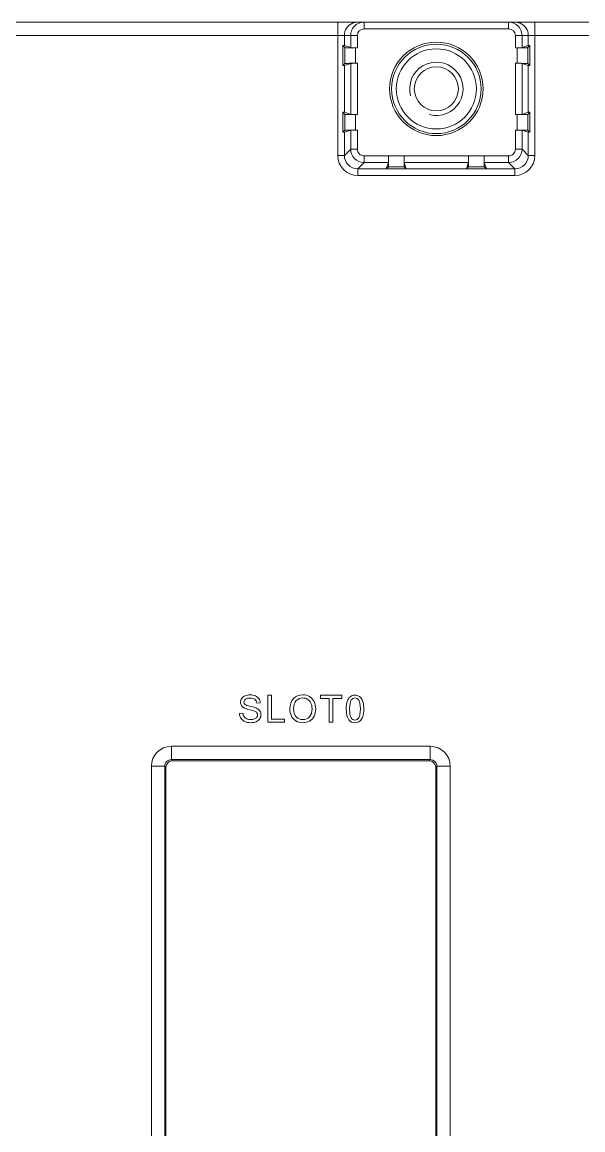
# Model space of a CAD drawing. Header units: millimetres. Extents: x 33157 to 59611, y -29750 to 1750.
# Drawn here: x 54943.7 to 54985.7, y -4279.7 to -4196.7 of the extents above; entities that cross this region are included whole.
import ezdxf

# ---------------------------------------------------------------- set-up
doc = ezdxf.new("R2010")
doc.units = ezdxf.units.MM
doc.layers.get('0').update_dxf_attribs({"lineweight": 18})

msp = doc.modelspace()

# ---------------------------------------------------------------- linework, layer by layer
at = {"lineweight": 9}
for p, q in [((54967.32, -4196.655), (54967.32, -4206.643)), ((54969.292, -4196.655), (54969.292, -4197.155)), ((54980.122, -4196.655), (54980.122, -4197.155)), ((54982.094, -4196.655), (54982.094, -4206.643)), ((54967.82, -4197.655), (54967.82, -4198.409)), ((54968.292, -4197.655), (54968.292, -4198.566)), ((54968.792, -4197.655), (54968.792, -4198.571)), ((54980.622, -4197.655), (54980.622, -4198.571)), ((54981.122, -4197.655), (54981.122, -4198.566)), ((54981.594, -4197.655), (54981.594, -4198.409)), ((54967.709, -4198.407), (54967.709, -4199.903)), ((54967.866, -4198.564), (54967.866, -4199.746)), ((54968.666, -4198.571), (54968.666, -4199.739)), ((54980.748, -4198.571), (54980.748, -4199.739)), ((54981.548, -4198.564), (54981.548, -4199.746)), ((54981.705, -4198.407), (54981.705, -4199.903)), ((54968.292, -4199.743), (54968.292, -4203.566)), ((54968.792, -4199.739), (54968.792, -4203.571)), ((54980.622, -4199.739), (54980.622, -4203.571)), ((54981.122, -4199.743), (54981.122, -4203.566)), ((54967.82, -4199.901), (54967.82, -4203.409)), ((54981.594, -4199.901), (54981.594, -4203.409)), ((54967.709, -4203.407), (54967.709, -4204.903)), ((54967.866, -4203.564), (54967.866, -4204.746)), ((54968.666, -4203.571), (54968.666, -4204.739)), ((54980.748, -4203.571), (54980.748, -4204.739)), ((54981.548, -4203.564), (54981.548, -4204.746)), ((54981.705, -4203.407), (54981.705, -4204.903)), ((54968.292, -4204.743), (54968.292, -4206.17)), ((54968.792, -4204.739), (54968.792, -4206.17)), ((54980.622, -4204.739), (54980.622, -4206.17)), ((54981.122, -4204.743), (54981.122, -4206.17)), ((54967.82, -4204.901), (54967.82, -4206.643)), ((54981.594, -4204.901), (54981.594, -4206.643)), ((54969.291, -4206.67), (54969.291, -4207.17)), ((54980.122, -4206.67), (54980.122, -4207.17)), ((54968.819, -4207.642), (54968.819, -4208.142)), ((54980.595, -4207.642), (54980.595, -4208.142)), ((54954.866, -4250.914), (54954.866, -4251.914)), ((54974.248, -4250.914), (54974.248, -4251.914)), ((54953.366, -4252.414), (54953.366, -4307.246)), ((54954.366, -4252.414), (54954.366, -4307.246)), ((54954.451, -4252.499), (54954.451, -4307.161)), ((54974.663, -4252.499), (54974.663, -4307.161)), ((54974.748, -4252.414), (54974.748, -4307.246)), ((54975.748, -4252.414), (54975.748, -4307.246))]:
    msp.add_line(p, q, dxfattribs=at)
for points in [[(54868.32, -4196.655), (54868.32, -4196.655), (55131.206, -4196.655), (55131.206, -4196.655)], [(54968.437, -4196.731), (54968.063, -4196.886), (54967.82, -4197.251), (54967.82, -4197.655)], [(54968.385, -4197.234), (54968.324, -4197.364), (54968.292, -4197.511), (54968.292, -4197.655)], [(54968.49, -4197.057), (54968.449, -4197.112), (54968.414, -4197.172), (54968.385, -4197.234)], [(54968.437, -4196.731), (54968.557, -4196.681), (54968.689, -4196.655), (54968.819, -4196.655)], [(54968.62, -4196.915), (54968.572, -4196.958), (54968.529, -4197.005), (54968.49, -4197.057)], [(54969.033, -4196.689), (54968.881, -4196.73), (54968.736, -4196.809), (54968.62, -4196.915)], [(54969.292, -4197.155), (54969.016, -4197.155), (54968.792, -4197.379), (54968.792, -4197.655)], [(54969.292, -4196.655), (54969.204, -4196.655), (54969.117, -4196.666), (54969.033, -4196.689)], [(54980.122, -4197.155), (54980.122, -4197.155), (54969.292, -4197.155), (54969.292, -4197.155)], [(54980.339, -4196.679), (54980.268, -4196.663), (54980.195, -4196.655), (54980.122, -4196.655)], [(54980.622, -4197.655), (54980.622, -4197.379), (54980.398, -4197.155), (54980.122, -4197.155)], [(54980.543, -4196.748), (54980.478, -4196.718), (54980.409, -4196.694), (54980.339, -4196.679)], [(54980.72, -4196.853), (54980.665, -4196.812), (54980.605, -4196.777), (54980.543, -4196.748)], [(54980.977, -4196.731), (54980.857, -4196.681), (54980.725, -4196.655), (54980.595, -4196.655)], [(54981.122, -4197.655), (54981.122, -4197.339), (54980.973, -4197.042), (54980.72, -4196.853)], [(54981.594, -4197.655), (54981.594, -4197.251), (54981.351, -4196.886), (54980.977, -4196.731)], [(54935.622, -4197.655), (54935.622, -4197.655), (54968.792, -4197.655), (54968.792, -4197.655)], [(54980.622, -4197.655), (54980.622, -4197.655), (55013.792, -4197.655), (55013.792, -4197.655)], [(54967.866, -4198.564), (54967.866, -4198.564), (54967.709, -4198.407), (54967.709, -4198.407)], [(54967.82, -4198.409), (54967.817, -4198.408), (54967.778, -4198.407), (54967.709, -4198.407)], [(54967.82, -4198.409), (54967.82, -4198.409), (54968.292, -4198.566), (54968.292, -4198.566)], [(54967.866, -4198.564), (54967.87, -4198.568), (54968.227, -4198.571), (54968.666, -4198.571)], [(54968.292, -4198.566), (54968.299, -4198.569), (54968.52, -4198.571), (54968.792, -4198.571)], [(54968.792, -4198.571), (54968.792, -4198.571), (54968.666, -4198.571), (54968.666, -4198.571)], [(54980.622, -4198.571), (54980.622, -4198.571), (54980.748, -4198.571), (54980.748, -4198.571)], [(54981.594, -4198.409), (54981.594, -4198.409), (54981.122, -4198.566), (54981.122, -4198.566)], [(54981.548, -4198.564), (54981.548, -4198.564), (54981.705, -4198.407), (54981.705, -4198.407)], [(54981.705, -4198.407), (54981.636, -4198.407), (54981.597, -4198.408), (54981.594, -4198.409)], [(54967.866, -4199.746), (54967.866, -4199.746), (54967.709, -4199.903), (54967.709, -4199.903)], [(54967.82, -4199.901), (54967.82, -4199.901), (54968.292, -4199.743), (54968.292, -4199.743)], [(54968.792, -4199.739), (54968.792, -4199.739), (54968.666, -4199.739), (54968.666, -4199.739)], [(54980.622, -4199.739), (54980.622, -4199.739), (54980.748, -4199.739), (54980.748, -4199.739)], [(54981.122, -4199.743), (54981.115, -4199.741), (54980.893, -4199.739), (54980.622, -4199.739)], [(54981.548, -4199.746), (54981.544, -4199.742), (54981.187, -4199.739), (54980.748, -4199.739)], [(54981.594, -4199.901), (54981.594, -4199.901), (54981.122, -4199.743), (54981.122, -4199.743)], [(54981.548, -4199.746), (54981.548, -4199.746), (54981.705, -4199.903), (54981.705, -4199.903)], [(54967.709, -4199.903), (54967.778, -4199.903), (54967.817, -4199.902), (54967.82, -4199.901)], [(54981.594, -4199.901), (54981.597, -4199.902), (54981.636, -4199.903), (54981.705, -4199.903)], [(54967.866, -4203.564), (54967.866, -4203.564), (54967.709, -4203.407), (54967.709, -4203.407)], [(54967.82, -4203.409), (54967.817, -4203.408), (54967.778, -4203.407), (54967.709, -4203.407)], [(54967.82, -4203.409), (54967.82, -4203.409), (54968.292, -4203.566), (54968.292, -4203.566)], [(54967.866, -4203.564), (54967.87, -4203.568), (54968.227, -4203.571), (54968.666, -4203.571)], [(54968.292, -4203.566), (54968.299, -4203.569), (54968.52, -4203.571), (54968.792, -4203.571)], [(54968.792, -4203.571), (54968.792, -4203.571), (54968.666, -4203.571), (54968.666, -4203.571)], [(54980.622, -4203.571), (54980.622, -4203.571), (54980.748, -4203.571), (54980.748, -4203.571)], [(54981.594, -4203.409), (54981.594, -4203.409), (54981.122, -4203.566), (54981.122, -4203.566)], [(54981.548, -4203.564), (54981.548, -4203.564), (54981.705, -4203.407), (54981.705, -4203.407)], [(54981.705, -4203.407), (54981.636, -4203.407), (54981.597, -4203.408), (54981.594, -4203.409)], [(54967.866, -4204.746), (54967.866, -4204.746), (54967.709, -4204.903), (54967.709, -4204.903)], [(54967.82, -4204.901), (54967.82, -4204.901), (54968.292, -4204.743), (54968.292, -4204.743)], [(54968.792, -4204.739), (54968.792, -4204.739), (54968.666, -4204.739), (54968.666, -4204.739)], [(54980.622, -4204.739), (54980.622, -4204.739), (54980.748, -4204.739), (54980.748, -4204.739)], [(54981.122, -4204.743), (54981.115, -4204.741), (54980.893, -4204.739), (54980.622, -4204.739)], [(54981.548, -4204.746), (54981.544, -4204.742), (54981.187, -4204.739), (54980.748, -4204.739)], [(54981.594, -4204.901), (54981.594, -4204.901), (54981.122, -4204.743), (54981.122, -4204.743)], [(54981.548, -4204.746), (54981.548, -4204.746), (54981.705, -4204.903), (54981.705, -4204.903)], [(54967.709, -4204.903), (54967.778, -4204.903), (54967.817, -4204.902), (54967.82, -4204.901)], [(54981.594, -4204.901), (54981.597, -4204.902), (54981.636, -4204.903), (54981.705, -4204.903)], [(54968.292, -4206.17), (54968.292, -4206.17), (54967.82, -4206.643), (54967.82, -4206.643)], [(54968.792, -4206.17), (54968.792, -4206.17), (54968.292, -4206.17), (54968.292, -4206.17)], [(54968.292, -4206.17), (54968.292, -4206.723), (54968.739, -4207.17), (54969.291, -4207.17)], [(54980.122, -4207.17), (54980.675, -4207.17), (54981.122, -4206.723), (54981.122, -4206.17)], [(54980.622, -4206.17), (54980.622, -4206.17), (54981.122, -4206.17), (54981.122, -4206.17)], [(54981.122, -4206.17), (54981.122, -4206.17), (54981.594, -4206.643), (54981.594, -4206.643)], [(54967.32, -4206.643), (54967.32, -4206.643), (54967.82, -4206.643), (54967.82, -4206.643)], [(54967.32, -4206.643), (54967.32, -4207.471), (54967.991, -4208.142), (54968.819, -4208.142)], [(54969.291, -4207.17), (54969.291, -4207.17), (54968.819, -4207.642), (54968.819, -4207.642)], [(54969.291, -4206.67), (54969.291, -4206.67), (54971.123, -4206.683), (54971.123, -4206.683)], [(54969.291, -4207.17), (54969.291, -4207.17), (54971.118, -4207.17), (54971.118, -4207.17)], [(54970.961, -4207.642), (54970.961, -4207.642), (54971.118, -4207.17), (54971.118, -4207.17)], [(54971.123, -4206.683), (54971.123, -4206.683), (54978.291, -4206.683), (54978.291, -4206.683)], [(54972.295, -4207.17), (54972.295, -4207.17), (54977.118, -4207.17), (54977.118, -4207.17)], [(54972.453, -4207.642), (54972.453, -4207.642), (54972.295, -4207.17), (54972.295, -4207.17)], [(54976.961, -4207.642), (54976.961, -4207.642), (54977.118, -4207.17), (54977.118, -4207.17)], [(54978.291, -4206.683), (54978.291, -4206.683), (54980.122, -4206.67), (54980.122, -4206.67)], [(54978.295, -4207.17), (54978.295, -4207.17), (54980.122, -4207.17), (54980.122, -4207.17)], [(54978.453, -4207.642), (54978.453, -4207.642), (54978.295, -4207.17), (54978.295, -4207.17)], [(54980.122, -4207.17), (54980.122, -4207.17), (54980.595, -4207.642), (54980.595, -4207.642)], [(54980.595, -4208.142), (54981.423, -4208.142), (54982.094, -4207.471), (54982.094, -4206.643)], [(54982.094, -4206.643), (54982.094, -4206.643), (54981.594, -4206.643), (54981.594, -4206.643)], [(54968.819, -4207.642), (54968.819, -4207.642), (54970.961, -4207.642), (54970.961, -4207.642)], [(54970.96, -4207.651), (54970.96, -4207.651), (54972.453, -4207.651), (54972.453, -4207.651)], [(54971.116, -4207.496), (54971.116, -4207.496), (54970.96, -4207.651), (54970.96, -4207.651)], [(54971.116, -4207.496), (54971.116, -4207.496), (54972.298, -4207.496), (54972.298, -4207.496)], [(54972.298, -4207.496), (54972.298, -4207.496), (54972.453, -4207.646), (54972.453, -4207.646)], [(54972.453, -4207.642), (54972.453, -4207.642), (54976.961, -4207.642), (54976.961, -4207.642)], [(54972.453, -4207.651), (54972.453, -4207.651), (54972.453, -4207.651), (54972.453, -4207.651)], [(54976.96, -4207.651), (54976.96, -4207.651), (54978.453, -4207.651), (54978.453, -4207.651)], [(54977.116, -4207.496), (54977.116, -4207.496), (54976.96, -4207.651), (54976.96, -4207.651)], [(54977.116, -4207.496), (54977.116, -4207.496), (54978.298, -4207.496), (54978.298, -4207.496)], [(54978.298, -4207.496), (54978.298, -4207.496), (54978.453, -4207.646), (54978.453, -4207.646)], [(54978.453, -4207.642), (54978.453, -4207.642), (54980.595, -4207.642), (54980.595, -4207.642)], [(54978.453, -4207.651), (54978.453, -4207.651), (54978.453, -4207.651), (54978.453, -4207.651)], [(54968.819, -4208.142), (54968.819, -4208.142), (54980.595, -4208.142), (54980.595, -4208.142)], [(54954.866, -4250.914), (54954.037, -4250.914), (54953.366, -4251.585), (54953.366, -4252.414)], [(54954.866, -4250.914), (54954.866, -4250.914), (54974.248, -4250.914), (54974.248, -4250.914)], [(54975.748, -4252.414), (54975.748, -4251.585), (54975.077, -4250.914), (54974.248, -4250.914)], [(54954.951, -4251.999), (54954.675, -4251.999), (54954.451, -4252.223), (54954.451, -4252.499)], [(54954.866, -4251.914), (54954.866, -4251.914), (54974.248, -4251.914), (54974.248, -4251.914)], [(54954.951, -4251.999), (54954.951, -4251.999), (54974.163, -4251.999), (54974.163, -4251.999)], [(54954.951, -4251.999), (54954.951, -4251.999), (54954.866, -4251.914), (54954.866, -4251.914)], [(54974.248, -4251.914), (54974.248, -4251.914), (54974.163, -4251.999), (54974.163, -4251.999)], [(54974.663, -4252.499), (54974.663, -4252.223), (54974.439, -4251.999), (54974.163, -4251.999)], [(54953.366, -4252.414), (54953.366, -4252.414), (54954.366, -4252.414), (54954.366, -4252.414)], [(54954.451, -4252.499), (54954.451, -4252.499), (54954.366, -4252.414), (54954.366, -4252.414)], [(54974.748, -4252.414), (54974.748, -4252.414), (54974.663, -4252.499), (54974.663, -4252.499)], [(54975.748, -4252.414), (54975.748, -4252.414), (54974.748, -4252.414), (54974.748, -4252.414)]]:
    msp.add_open_spline(points, degree=3, dxfattribs=at)
for points, knots in [([(54978.207, -4201.655), (54978.207, -4199.722), (54976.64, -4198.155), (54974.707, -4198.155), (54972.774, -4198.155), (54971.207, -4199.722), (54971.207, -4201.655), (54971.207, -4203.588), (54972.774, -4205.155), (54974.707, -4205.155), (54976.64, -4205.155), (54978.207, -4203.588), (54978.207, -4201.655)], [0, 0, 0, 0, 158263.668719, 158263.668719, 158263.668719, 316527.337438, 316527.337438, 316527.337438, 474791.006157, 474791.006157, 474791.006157, 633054.674876, 633054.674876, 633054.674876, 633054.674876]), ([(54978.057, -4201.655), (54978.057, -4199.805), (54976.557, -4198.305), (54974.707, -4198.305), (54972.857, -4198.305), (54971.357, -4199.805), (54971.357, -4201.655), (54971.357, -4203.505), (54972.857, -4205.005), (54974.707, -4205.005), (54976.557, -4205.005), (54978.057, -4203.505), (54978.057, -4201.655)], [0, 0, 0, 0, 158264.225494, 158264.225494, 158264.225494, 316528.450987, 316528.450987, 316528.450987, 474792.676481, 474792.676481, 474792.676481, 633056.901975, 633056.901975, 633056.901975, 633056.901975]), ([(54977.707, -4201.655), (54977.707, -4199.998), (54976.364, -4198.655), (54974.707, -4198.655), (54973.05, -4198.655), (54971.707, -4199.998), (54971.707, -4201.655), (54971.707, -4203.312), (54973.05, -4204.655), (54974.707, -4204.655), (54976.364, -4204.655), (54977.707, -4203.312), (54977.707, -4201.655)], [0, 0, 0, 0, 158265.524756, 158265.524756, 158265.524756, 316531.049511, 316531.049511, 316531.049511, 474796.574267, 474796.574267, 474796.574267, 633062.099022, 633062.099022, 633062.099022, 633062.099022]), ([(54980.72, -4198.571), (54980.825, -4198.571), (54980.929, -4198.571), (54981.033, -4198.57), (54981.08, -4198.57), (54981.128, -4198.57), (54981.175, -4198.57), (54981.217, -4198.57), (54981.259, -4198.569), (54981.301, -4198.569), (54981.336, -4198.568), (54981.37, -4198.567), (54981.405, -4198.568), (54981.431, -4198.568), (54981.457, -4198.569), (54981.482, -4198.567), (54981.498, -4198.565), (54981.513, -4198.562), (54981.531, -4198.565), (54981.537, -4198.566), (54981.544, -4198.568), (54981.548, -4198.564)], [0, 0, 0, 0, 149315.921107, 149315.921107, 149315.921107, 298631.842214, 298631.842214, 298631.842214, 447947.76332, 447947.76332, 447947.76332, 597263.684427, 597263.684427, 597263.684427, 746579.605534, 746579.605534, 746579.605534, 895895.526641, 895895.526641, 895895.526641, 1045211.447747, 1045211.447747, 1045211.447747, 1045211.447747]), ([(54968.693, -4199.739), (54968.589, -4199.739), (54968.485, -4199.739), (54968.381, -4199.74), (54968.333, -4199.74), (54968.286, -4199.74), (54968.238, -4199.74), (54968.196, -4199.74), (54968.154, -4199.74), (54968.113, -4199.741), (54968.078, -4199.742), (54968.044, -4199.742), (54968.009, -4199.742), (54967.983, -4199.742), (54967.956, -4199.741), (54967.931, -4199.743), (54967.916, -4199.745), (54967.901, -4199.747), (54967.883, -4199.745), (54967.877, -4199.744), (54967.87, -4199.742), (54967.866, -4199.746)], [0, 0, 0, 0, 149283.362492, 149283.362492, 149283.362492, 298566.724984, 298566.724984, 298566.724984, 447850.087476, 447850.087476, 447850.087476, 597133.449969, 597133.449969, 597133.449969, 746416.812461, 746416.812461, 746416.812461, 895700.174953, 895700.174953, 895700.174953, 1044983.537445, 1044983.537445, 1044983.537445, 1044983.537445]), ([(54968.693, -4199.739), (54968.642, -4199.739), (54968.591, -4199.74), (54968.54, -4199.74), (54968.497, -4199.74), (54968.454, -4199.739), (54968.411, -4199.741), (54968.382, -4199.742), (54968.354, -4199.744), (54968.325, -4199.742), (54968.313, -4199.741), (54968.302, -4199.74), (54968.292, -4199.743)], [0, 0, 0, 0, 158256.198354, 158256.198354, 158256.198354, 316512.396708, 316512.396708, 316512.396708, 474768.595062, 474768.595062, 474768.595062, 633024.793416, 633024.793416, 633024.793416, 633024.793416]), ([(54974.189, -4203.587), (54975.064, -4203.821), (54975.986, -4203.439), (54976.439, -4202.655), (54976.892, -4201.871), (54976.761, -4200.881), (54976.121, -4200.241), (54975.481, -4199.601), (54974.491, -4199.47), (54973.707, -4199.923), (54972.923, -4200.375), (54972.541, -4201.298), (54972.775, -4202.173)], [0, 0, 0, 0, 158272.741293, 158272.741293, 158272.741293, 316545.482586, 316545.482586, 316545.482586, 474818.223879, 474818.223879, 474818.223879, 633090.965172, 633090.965172, 633090.965172, 633090.965172]), ([(54976.357, -4201.655), (54976.357, -4200.744), (54975.618, -4200.005), (54974.707, -4200.005), (54973.796, -4200.005), (54973.057, -4200.744), (54973.057, -4201.655), (54973.057, -4202.566), (54973.796, -4203.305), (54974.707, -4203.305), (54975.618, -4203.305), (54976.357, -4202.566), (54976.357, -4201.655)], [0, 0, 0, 0, 158270.536481, 158270.536481, 158270.536481, 316541.072962, 316541.072962, 316541.072962, 474811.609443, 474811.609443, 474811.609443, 633082.145924, 633082.145924, 633082.145924, 633082.145924]), ([(54980.72, -4203.571), (54980.825, -4203.571), (54980.929, -4203.571), (54981.033, -4203.57), (54981.08, -4203.57), (54981.128, -4203.57), (54981.175, -4203.57), (54981.217, -4203.57), (54981.259, -4203.569), (54981.301, -4203.569), (54981.336, -4203.568), (54981.37, -4203.567), (54981.405, -4203.568), (54981.431, -4203.568), (54981.457, -4203.569), (54981.482, -4203.567), (54981.498, -4203.565), (54981.513, -4203.562), (54981.531, -4203.565), (54981.537, -4203.566), (54981.544, -4203.568), (54981.548, -4203.564)], [0, 0, 0, 0, 149322.760042, 149322.760042, 149322.760042, 298645.520085, 298645.520085, 298645.520085, 447968.280127, 447968.280127, 447968.280127, 597291.04017, 597291.04017, 597291.04017, 746613.800212, 746613.800212, 746613.800212, 895936.560254, 895936.560254, 895936.560254, 1045259.320297, 1045259.320297, 1045259.320297, 1045259.320297]), ([(54980.72, -4203.571), (54980.772, -4203.571), (54980.822, -4203.57), (54980.874, -4203.57), (54980.917, -4203.57), (54980.96, -4203.571), (54981.003, -4203.569), (54981.031, -4203.568), (54981.06, -4203.566), (54981.089, -4203.568), (54981.1, -4203.569), (54981.112, -4203.57), (54981.122, -4203.566)], [0, 0, 0, 0, 158296.56651, 158296.56651, 158296.56651, 316593.133019, 316593.133019, 316593.133019, 474889.699529, 474889.699529, 474889.699529, 633186.266038, 633186.266038, 633186.266038, 633186.266038]), ([(54968.693, -4204.739), (54968.589, -4204.739), (54968.485, -4204.739), (54968.381, -4204.74), (54968.333, -4204.74), (54968.286, -4204.74), (54968.238, -4204.74), (54968.196, -4204.74), (54968.154, -4204.74), (54968.113, -4204.741), (54968.078, -4204.742), (54968.044, -4204.742), (54968.009, -4204.742), (54967.983, -4204.742), (54967.956, -4204.741), (54967.931, -4204.743), (54967.916, -4204.745), (54967.901, -4204.747), (54967.883, -4204.745), (54967.877, -4204.744), (54967.87, -4204.742), (54967.866, -4204.746)], [0, 0, 0, 0, 149290.201744, 149290.201744, 149290.201744, 298580.403488, 298580.403488, 298580.403488, 447870.605232, 447870.605232, 447870.605232, 597160.806976, 597160.806976, 597160.806976, 746451.00872, 746451.00872, 746451.00872, 895741.210464, 895741.210464, 895741.210464, 1045031.412208, 1045031.412208, 1045031.412208, 1045031.412208]), ([(54968.693, -4204.739), (54968.642, -4204.739), (54968.591, -4204.74), (54968.54, -4204.74), (54968.497, -4204.74), (54968.454, -4204.739), (54968.411, -4204.741), (54968.382, -4204.742), (54968.354, -4204.744), (54968.325, -4204.742), (54968.313, -4204.741), (54968.302, -4204.74), (54968.292, -4204.743)], [0, 0, 0, 0, 158263.829913, 158263.829913, 158263.829913, 316527.659825, 316527.659825, 316527.659825, 474791.489738, 474791.489738, 474791.489738, 633055.319651, 633055.319651, 633055.319651, 633055.319651]), ([(54968.792, -4206.17), (54968.792, -4206.303), (54968.844, -4206.43), (54968.938, -4206.524), (54969.032, -4206.618), (54969.159, -4206.67), (54969.291, -4206.67)], [0, 0, 0, 0, 178486.825827, 178486.825827, 178486.825827, 356973.651653, 356973.651653, 356973.651653, 356973.651653]), ([(54980.122, -4206.67), (54980.255, -4206.67), (54980.382, -4206.618), (54980.476, -4206.524), (54980.57, -4206.43), (54980.622, -4206.303), (54980.622, -4206.17)], [0, 0, 0, 0, 178522.707883, 178522.707883, 178522.707883, 357045.415766, 357045.415766, 357045.415766, 357045.415766]), ([(54967.82, -4206.643), (54967.82, -4206.908), (54967.925, -4207.162), (54968.112, -4207.35), (54968.3, -4207.537), (54968.554, -4207.642), (54968.819, -4207.642)], [0, 0, 0, 0, 178485.209719, 178485.209719, 178485.209719, 356970.419438, 356970.419438, 356970.419438, 356970.419438]), ([(54971.116, -4207.496), (54971.12, -4207.492), (54971.118, -4207.485), (54971.117, -4207.479), (54971.114, -4207.462), (54971.117, -4207.447), (54971.118, -4207.432), (54971.121, -4207.408), (54971.12, -4207.382), (54971.12, -4207.356), (54971.119, -4207.322), (54971.12, -4207.288), (54971.121, -4207.255), (54971.121, -4207.214), (54971.121, -4207.173), (54971.122, -4207.132), (54971.122, -4207.085), (54971.122, -4207.038), (54971.122, -4206.992), (54971.123, -4206.889), (54971.123, -4206.786), (54971.123, -4206.683)], [0, 0, 0, 0, 149301.962341, 149301.962341, 149301.962341, 298603.924682, 298603.924682, 298603.924682, 447905.887023, 447905.887023, 447905.887023, 597207.849364, 597207.849364, 597207.849364, 746509.811705, 746509.811705, 746509.811705, 895811.774046, 895811.774046, 895811.774046, 1045113.736386, 1045113.736386, 1045113.736386, 1045113.736386]), ([(54971.123, -4206.683), (54971.123, -4206.745), (54971.122, -4206.806), (54971.122, -4206.867), (54971.123, -4206.92), (54971.123, -4206.972), (54971.121, -4207.024), (54971.12, -4207.059), (54971.118, -4207.094), (54971.12, -4207.13), (54971.121, -4207.143), (54971.123, -4207.157), (54971.118, -4207.17)], [0, 0, 0, 0, 158274.482827, 158274.482827, 158274.482827, 316548.965653, 316548.965653, 316548.965653, 474823.44848, 474823.44848, 474823.44848, 633097.931307, 633097.931307, 633097.931307, 633097.931307]), ([(54972.291, -4206.683), (54972.291, -4206.786), (54972.291, -4206.889), (54972.292, -4206.992), (54972.292, -4207.038), (54972.292, -4207.085), (54972.292, -4207.132), (54972.292, -4207.173), (54972.292, -4207.214), (54972.293, -4207.255), (54972.294, -4207.288), (54972.294, -4207.322), (54972.294, -4207.356), (54972.294, -4207.382), (54972.293, -4207.408), (54972.295, -4207.432), (54972.297, -4207.447), (54972.299, -4207.462), (54972.297, -4207.479), (54972.296, -4207.485), (54972.294, -4207.492), (54972.298, -4207.496)], [0, 0, 0, 0, 149304.296519, 149304.296519, 149304.296519, 298608.593039, 298608.593039, 298608.593039, 447912.889558, 447912.889558, 447912.889558, 597217.186078, 597217.186078, 597217.186078, 746521.482597, 746521.482597, 746521.482597, 895825.779117, 895825.779117, 895825.779117, 1045130.075636, 1045130.075636, 1045130.075636, 1045130.075636]), ([(54972.291, -4206.683), (54972.291, -4206.745), (54972.292, -4206.806), (54972.291, -4206.867), (54972.291, -4206.92), (54972.29, -4206.972), (54972.292, -4207.024), (54972.294, -4207.059), (54972.296, -4207.094), (54972.294, -4207.13), (54972.293, -4207.143), (54972.291, -4207.157), (54972.295, -4207.17)], [0, 0, 0, 0, 158277.717496, 158277.717496, 158277.717496, 316555.434991, 316555.434991, 316555.434991, 474833.152487, 474833.152487, 474833.152487, 633110.869983, 633110.869983, 633110.869983, 633110.869983]), ([(54977.116, -4207.496), (54977.12, -4207.492), (54977.118, -4207.485), (54977.117, -4207.479), (54977.114, -4207.462), (54977.117, -4207.447), (54977.118, -4207.432), (54977.121, -4207.408), (54977.12, -4207.382), (54977.12, -4207.356), (54977.119, -4207.322), (54977.12, -4207.288), (54977.121, -4207.255), (54977.121, -4207.214), (54977.121, -4207.173), (54977.122, -4207.132), (54977.122, -4207.085), (54977.122, -4207.038), (54977.122, -4206.992), (54977.123, -4206.889), (54977.123, -4206.786), (54977.123, -4206.683)], [0, 0, 0, 0, 149317.630195, 149317.630195, 149317.630195, 298635.26039, 298635.26039, 298635.26039, 447952.890584, 447952.890584, 447952.890584, 597270.520779, 597270.520779, 597270.520779, 746588.150974, 746588.150974, 746588.150974, 895905.781169, 895905.781169, 895905.781169, 1045223.411363, 1045223.411363, 1045223.411363, 1045223.411363]), ([(54977.123, -4206.683), (54977.123, -4206.745), (54977.122, -4206.806), (54977.122, -4206.867), (54977.123, -4206.92), (54977.123, -4206.972), (54977.121, -4207.024), (54977.12, -4207.059), (54977.118, -4207.094), (54977.12, -4207.13), (54977.121, -4207.143), (54977.123, -4207.157), (54977.118, -4207.17)], [0, 0, 0, 0, 158291.057327, 158291.057327, 158291.057327, 316582.114653, 316582.114653, 316582.114653, 474873.17198, 474873.17198, 474873.17198, 633164.229306, 633164.229306, 633164.229306, 633164.229306]), ([(54978.291, -4206.683), (54978.291, -4206.786), (54978.291, -4206.889), (54978.292, -4206.992), (54978.292, -4207.038), (54978.292, -4207.085), (54978.292, -4207.132), (54978.292, -4207.173), (54978.292, -4207.214), (54978.293, -4207.255), (54978.294, -4207.288), (54978.294, -4207.322), (54978.294, -4207.356), (54978.294, -4207.382), (54978.293, -4207.408), (54978.295, -4207.432), (54978.297, -4207.447), (54978.299, -4207.462), (54978.297, -4207.479), (54978.296, -4207.485), (54978.294, -4207.492), (54978.298, -4207.496)], [0, 0, 0, 0, 149319.964375, 149319.964375, 149319.964375, 298639.92875, 298639.92875, 298639.92875, 447959.893125, 447959.893125, 447959.893125, 597279.8575, 597279.8575, 597279.8575, 746599.821875, 746599.821875, 746599.821875, 895919.78625, 895919.78625, 895919.78625, 1045239.750625, 1045239.750625, 1045239.750625, 1045239.750625]), ([(54978.291, -4206.683), (54978.291, -4206.745), (54978.292, -4206.806), (54978.291, -4206.867), (54978.291, -4206.92), (54978.29, -4206.972), (54978.292, -4207.024), (54978.294, -4207.059), (54978.296, -4207.094), (54978.294, -4207.13), (54978.293, -4207.143), (54978.291, -4207.157), (54978.295, -4207.17)], [0, 0, 0, 0, 158294.291997, 158294.291997, 158294.291997, 316588.583994, 316588.583994, 316588.583994, 474882.875991, 474882.875991, 474882.875991, 633177.167988, 633177.167988, 633177.167988, 633177.167988]), ([(54980.595, -4207.642), (54980.86, -4207.642), (54981.114, -4207.537), (54981.302, -4207.35), (54981.489, -4207.162), (54981.594, -4206.908), (54981.594, -4206.643)], [0, 0, 0, 0, 178526.173512, 178526.173512, 178526.173512, 357052.347024, 357052.347024, 357052.347024, 357052.347024]), ([(54954.866, -4251.914), (54954.733, -4251.914), (54954.606, -4251.966), (54954.512, -4252.06), (54954.418, -4252.154), (54954.366, -4252.281), (54954.366, -4252.414)], [0, 0, 0, 0, 178520.429794, 178520.429794, 178520.429794, 357040.859588, 357040.859588, 357040.859588, 357040.859588]), ([(54974.748, -4252.414), (54974.748, -4252.281), (54974.696, -4252.154), (54974.602, -4252.06), (54974.508, -4251.966), (54974.381, -4251.914), (54974.248, -4251.914)], [0, 0, 0, 0, 178582.950384, 178582.950384, 178582.950384, 357165.900768, 357165.900768, 357165.900768, 357165.900768])]:
    msp.add_open_spline(points, degree=3, knots=knots, dxfattribs=at)
for points, knots in [([(54959.97, -4248.466), (54959.97, -4248.466), (54960.221, -4248.443), (54960.221, -4248.443), (54960.233, -4248.545), (54960.261, -4248.628), (54960.305, -4248.694), (54960.348, -4248.759), (54960.416, -4248.811), (54960.508, -4248.852), (54960.6, -4248.892), (54960.703, -4248.912), (54960.818, -4248.912), (54960.92, -4248.912), (54961.01, -4248.897), (54961.088, -4248.866), (54961.166, -4248.836), (54961.224, -4248.794), (54961.262, -4248.741), (54961.3, -4248.687), (54961.319, -4248.63), (54961.319, -4248.568), (54961.319, -4248.505), (54961.301, -4248.449), (54961.264, -4248.402), (54961.228, -4248.355), (54961.167, -4248.315), (54961.082, -4248.283), (54961.028, -4248.262), (54960.908, -4248.229), (54960.722, -4248.185), (54960.537, -4248.14), (54960.407, -4248.098), (54960.332, -4248.059), (54960.236, -4248.008), (54960.165, -4247.945), (54960.117, -4247.87), (54960.07, -4247.795), (54960.046, -4247.711), (54960.046, -4247.618), (54960.046, -4247.516), (54960.076, -4247.42), (54960.133, -4247.332), (54960.191, -4247.243), (54960.276, -4247.176), (54960.387, -4247.13), (54960.498, -4247.084), (54960.622, -4247.06), (54960.758, -4247.06), (54960.907, -4247.06), (54961.039, -4247.084), (54961.154, -4247.133), (54961.268, -4247.181), (54961.356, -4247.252), (54961.418, -4247.346), (54961.479, -4247.44), (54961.512, -4247.546), (54961.517, -4247.664), (54961.517, -4247.664), (54961.26, -4247.684), (54961.26, -4247.684), (54961.246, -4247.557), (54961.2, -4247.46), (54961.12, -4247.395), (54961.041, -4247.33), (54960.923, -4247.298), (54960.768, -4247.298), (54960.606, -4247.298), (54960.488, -4247.327), (54960.414, -4247.386), (54960.34, -4247.446), (54960.303, -4247.517), (54960.303, -4247.601), (54960.303, -4247.673), (54960.33, -4247.733), (54960.382, -4247.78), (54960.434, -4247.827), (54960.568, -4247.875), (54960.785, -4247.924), (54961.002, -4247.973), (54961.151, -4248.016), (54961.232, -4248.053), (54961.349, -4248.107), (54961.436, -4248.175), (54961.492, -4248.259), (54961.548, -4248.341), (54961.576, -4248.437), (54961.576, -4248.545), (54961.576, -4248.653), (54961.546, -4248.753), (54961.484, -4248.848), (54961.422, -4248.943), (54961.334, -4249.017), (54961.219, -4249.07), (54961.104, -4249.123), (54960.975, -4249.149), (54960.83, -4249.149), (54960.648, -4249.149), (54960.495, -4249.122), (54960.371, -4249.069), (54960.248, -4249.016), (54960.151, -4248.936), (54960.081, -4248.829), (54960.011, -4248.722), (54959.974, -4248.601), (54959.97, -4248.466)], [0, 0, 0, 0, 140329.050741, 140329.050741, 140329.050741, 280658.101483, 280658.101483, 280658.101483, 420987.152224, 420987.152224, 420987.152224, 561316.202966, 561316.202966, 561316.202966, 701645.253707, 701645.253707, 701645.253707, 841974.304449, 841974.304449, 841974.304449, 982303.35519, 982303.35519, 982303.35519, 1122632.405932, 1122632.405932, 1122632.405932, 1262961.456673, 1262961.456673, 1262961.456673, 1403290.507415, 1403290.507415, 1403290.507415, 1543619.558156, 1543619.558156, 1543619.558156, 1683948.608898, 1683948.608898, 1683948.608898, 1824277.659639, 1824277.659639, 1824277.659639, 1964606.710381, 1964606.710381, 1964606.710381, 2104935.761122, 2104935.761122, 2104935.761122, 2245264.811864, 2245264.811864, 2245264.811864, 2385593.862605, 2385593.862605, 2385593.862605, 2525922.913347, 2525922.913347, 2525922.913347, 2666251.964088, 2666251.964088, 2666251.964088, 2806581.01483, 2806581.01483, 2806581.01483, 2946910.065571, 2946910.065571, 2946910.065571, 3087239.116313, 3087239.116313, 3087239.116313, 3227568.167054, 3227568.167054, 3227568.167054, 3367897.217795, 3367897.217795, 3367897.217795, 3508226.268537, 3508226.268537, 3508226.268537, 3648555.319278, 3648555.319278, 3648555.319278, 3788884.37002, 3788884.37002, 3788884.37002, 3929213.420761, 3929213.420761, 3929213.420761, 4069542.471503, 4069542.471503, 4069542.471503, 4209871.522244, 4209871.522244, 4209871.522244, 4350200.572986, 4350200.572986, 4350200.572986, 4490529.623727, 4490529.623727, 4490529.623727, 4630858.674469, 4630858.674469, 4630858.674469, 4771187.72521, 4771187.72521, 4771187.72521, 4911516.775952, 4911516.775952, 4911516.775952, 4911516.775952]), ([(54962.086, -4249.115), (54962.086, -4249.115), (54962.086, -4247.094), (54962.086, -4247.094), (54962.086, -4247.094), (54962.354, -4247.094), (54962.354, -4247.094), (54962.354, -4247.094), (54962.354, -4248.878), (54962.354, -4248.878), (54962.354, -4248.878), (54963.347, -4248.878), (54963.347, -4248.878), (54963.347, -4248.878), (54963.347, -4249.115), (54963.347, -4249.115), (54963.347, -4249.115), (54962.086, -4249.115), (54962.086, -4249.115)], [0, 0, 0, 0, 151568.643616, 151568.643616, 151568.643616, 303137.287232, 303137.287232, 303137.287232, 454705.930849, 454705.930849, 454705.930849, 606274.574465, 606274.574465, 606274.574465, 757843.218081, 757843.218081, 757843.218081, 909411.861697, 909411.861697, 909411.861697, 909411.861697]), ([(54963.742, -4248.132), (54963.742, -4247.797), (54963.832, -4247.534), (54964.012, -4247.345), (54964.192, -4247.155), (54964.424, -4247.06), (54964.71, -4247.06), (54964.896, -4247.06), (54965.064, -4247.105), (54965.214, -4247.194), (54965.364, -4247.283), (54965.478, -4247.407), (54965.557, -4247.567), (54965.635, -4247.726), (54965.675, -4247.906), (54965.675, -4248.108), (54965.675, -4248.313), (54965.633, -4248.496), (54965.551, -4248.657), (54965.468, -4248.819), (54965.351, -4248.941), (54965.199, -4249.024), (54965.047, -4249.108), (54964.884, -4249.149), (54964.708, -4249.149), (54964.518, -4249.149), (54964.348, -4249.103), (54964.198, -4249.011), (54964.048, -4248.919), (54963.934, -4248.794), (54963.857, -4248.635), (54963.78, -4248.477), (54963.742, -4248.309), (54963.742, -4248.132)], [0, 0, 0, 0, 145248.329337, 145248.329337, 145248.329337, 290496.658673, 290496.658673, 290496.658673, 435744.98801, 435744.98801, 435744.98801, 580993.317346, 580993.317346, 580993.317346, 726241.646683, 726241.646683, 726241.646683, 871489.976019, 871489.976019, 871489.976019, 1016738.305356, 1016738.305356, 1016738.305356, 1161986.634692, 1161986.634692, 1161986.634692, 1307234.964029, 1307234.964029, 1307234.964029, 1452483.293366, 1452483.293366, 1452483.293366, 1597731.622702, 1597731.622702, 1597731.622702, 1597731.622702]), ([(54966.689, -4249.115), (54966.689, -4249.115), (54966.689, -4247.331), (54966.689, -4247.331), (54966.689, -4247.331), (54966.023, -4247.331), (54966.023, -4247.331), (54966.023, -4247.331), (54966.023, -4247.094), (54966.023, -4247.094), (54966.023, -4247.094), (54967.623, -4247.094), (54967.623, -4247.094), (54967.623, -4247.094), (54967.623, -4247.331), (54967.623, -4247.331), (54967.623, -4247.331), (54966.957, -4247.331), (54966.957, -4247.331), (54966.957, -4247.331), (54966.957, -4249.115), (54966.957, -4249.115), (54966.957, -4249.115), (54966.689, -4249.115), (54966.689, -4249.115)], [0, 0, 0, 0, 148207.69886, 148207.69886, 148207.69886, 296415.39772, 296415.39772, 296415.39772, 444623.09658, 444623.09658, 444623.09658, 592830.79544, 592830.79544, 592830.79544, 741038.4943, 741038.4943, 741038.4943, 889246.19316, 889246.19316, 889246.19316, 1037453.89202, 1037453.89202, 1037453.89202, 1185661.59088, 1185661.59088, 1185661.59088, 1185661.59088]), ([(54967.957, -4248.118), (54967.957, -4247.879), (54967.982, -4247.687), (54968.031, -4247.541), (54968.08, -4247.394), (54968.153, -4247.282), (54968.25, -4247.203), (54968.346, -4247.125), (54968.468, -4247.086), (54968.615, -4247.086), (54968.723, -4247.086), (54968.818, -4247.108), (54968.9, -4247.151), (54968.982, -4247.195), (54969.05, -4247.258), (54969.103, -4247.34), (54969.155, -4247.422), (54969.197, -4247.522), (54969.227, -4247.64), (54969.257, -4247.759), (54969.272, -4247.918), (54969.272, -4248.118), (54969.272, -4248.355), (54969.248, -4248.547), (54969.2, -4248.693), (54969.151, -4248.839), (54969.078, -4248.951), (54968.981, -4249.03), (54968.885, -4249.109), (54968.763, -4249.149), (54968.615, -4249.149), (54968.421, -4249.149), (54968.268, -4249.08), (54968.157, -4248.941), (54968.024, -4248.772), (54967.957, -4248.497), (54967.957, -4248.118)], [0, 0, 0, 0, 144843.616818, 144843.616818, 144843.616818, 289687.233637, 289687.233637, 289687.233637, 434530.850455, 434530.850455, 434530.850455, 579374.467274, 579374.467274, 579374.467274, 724218.084092, 724218.084092, 724218.084092, 869061.700911, 869061.700911, 869061.700911, 1013905.317729, 1013905.317729, 1013905.317729, 1158748.934548, 1158748.934548, 1158748.934548, 1303592.551366, 1303592.551366, 1303592.551366, 1448436.168185, 1448436.168185, 1448436.168185, 1593279.785003, 1593279.785003, 1593279.785003, 1738123.401822, 1738123.401822, 1738123.401822, 1738123.401822]), ([(54964.018, -4248.136), (54964.018, -4248.379), (54964.083, -4248.571), (54964.214, -4248.711), (54964.345, -4248.85), (54964.509, -4248.92), (54964.707, -4248.92), (54964.908, -4248.92), (54965.073, -4248.85), (54965.203, -4248.709), (54965.333, -4248.568), (54965.398, -4248.367), (54965.398, -4248.108), (54965.398, -4247.943), (54965.37, -4247.8), (54965.315, -4247.678), (54965.259, -4247.555), (54965.178, -4247.46), (54965.071, -4247.393), (54964.964, -4247.326), (54964.844, -4247.292), (54964.711, -4247.292), (54964.522, -4247.292), (54964.359, -4247.357), (54964.223, -4247.487), (54964.086, -4247.616), (54964.018, -4247.833), (54964.018, -4248.136)], [0, 0, 0, 0, 146839.934053, 146839.934053, 146839.934053, 293679.868106, 293679.868106, 293679.868106, 440519.802159, 440519.802159, 440519.802159, 587359.736212, 587359.736212, 587359.736212, 734199.670264, 734199.670264, 734199.670264, 881039.604317, 881039.604317, 881039.604317, 1027879.53837, 1027879.53837, 1027879.53837, 1174719.472423, 1174719.472423, 1174719.472423, 1321559.406476, 1321559.406476, 1321559.406476, 1321559.406476]), ([(54968.211, -4248.119), (54968.211, -4248.451), (54968.25, -4248.672), (54968.327, -4248.782), (54968.405, -4248.891), (54968.501, -4248.946), (54968.615, -4248.946), (54968.729, -4248.946), (54968.825, -4248.891), (54968.902, -4248.781), (54968.98, -4248.671), (54969.018, -4248.45), (54969.018, -4248.119), (54969.018, -4247.786), (54968.98, -4247.565), (54968.902, -4247.456), (54968.825, -4247.346), (54968.728, -4247.292), (54968.612, -4247.292), (54968.498, -4247.292), (54968.407, -4247.34), (54968.339, -4247.437), (54968.254, -4247.56), (54968.211, -4247.787), (54968.211, -4248.119)], [0, 0, 0, 0, 148215.604801, 148215.604801, 148215.604801, 296431.209601, 296431.209601, 296431.209601, 444646.814402, 444646.814402, 444646.814402, 592862.419203, 592862.419203, 592862.419203, 741078.024003, 741078.024003, 741078.024003, 889293.628804, 889293.628804, 889293.628804, 1037509.233605, 1037509.233605, 1037509.233605, 1185724.838405, 1185724.838405, 1185724.838405, 1185724.838405])]:
    msp.add_open_spline(points, degree=3, knots=knots)

doc.saveas('drawing.dxf')
